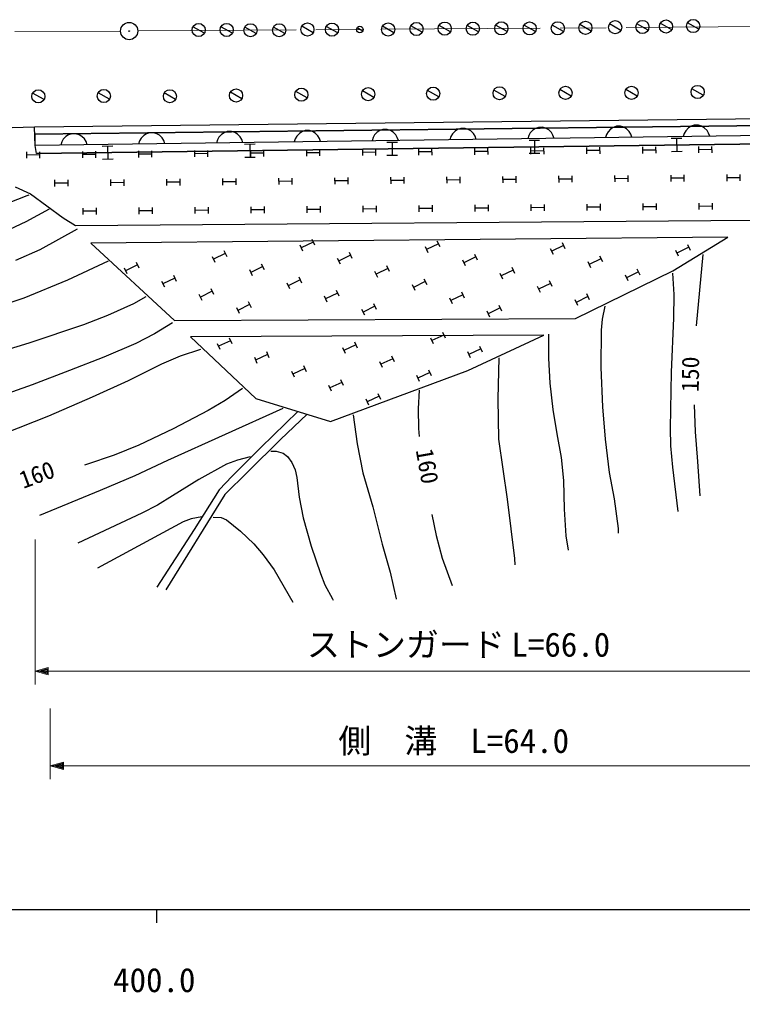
# Model space of a CAD drawing. Units: millimetres, scale not verified. Extents: x 40000 to 680000, y 20000 to 380000.
# Drawn here: x 457626 to 512420, y 198715 to 272456 of the extents above; entities that cross this region are included whole.
import ezdxf
from ezdxf.enums import TextEntityAlignment as Align

# ---------------------------------------------------------------- set-up
doc = ezdxf.new("R2010")
doc.units = ezdxf.units.MM
doc.header["$LTSCALE"] = 1000
doc.linetypes.add('CHAIN', pattern=[18.5, 12, -1.5, 3.5, -1.5])
for name, color, linetype, lineweight in [('M-BGD', 7, 'Continuous', 25), ('M-BMK', 2, 'CHAIN', 13), ('M-BMK-SRVR', 3, 'Continuous', 25), ('M-STR-HTXT', 7, 'Continuous', 13), ('M-TTL-BAND', 7, 'Continuous', 25)]:
    doc.layers.add(name, color=color, linetype=linetype, lineweight=lineweight)
doc.styles.add('ＭＳ ゴシック', font='')
doc.styles.get('ＭＳ ゴシック').set_extended_font_data('MS Gothic')

msp = doc.modelspace()

# ---------------------------------------------------------------- linework, layer by layer
at = {"layer": 'M-BGD'}
for p, q in [((503205, 271621), (502341, 272113)), ((505266, 271640), (504401, 272132)), ((507054, 271671), (506189, 272163)), ((509107, 271712), (508242, 272204)), ((471637, 271412), (470772, 271904)), ((473760, 271415), (472896, 271908)), ((475566, 271390), (474701, 271882)), ((477736, 271390), (476871, 271882)), ((479878, 271449), (479013, 271942)), ((481742, 271438), (480877, 271931)), ((483638, 271563), (483206, 271809)), ((486002, 271447), (485137, 271940)), ((488141, 271488), (487276, 271981)), ((490283, 271513), (489419, 272006)), ((492419, 271507), (491555, 272000)), ((494577, 271534), (493712, 272026)), ((496720, 271532), (495856, 272025)), ((498850, 271541), (497986, 272033)), ((500944, 271577), (500080, 272070)), ((474470, 266450), (473606, 266942)), ((479422, 266509), (478557, 267002)), ((484482, 266550), (483617, 267042)), ((489412, 266586), (488547, 267079)), ((494442, 266616), (493577, 267109)), ((499442, 266644), (498577, 267136)), ((504442, 266645), (503577, 267137)), ((509449, 266715), (508584, 267207)), ((459489, 266383), (458625, 266875)), ((464449, 266408), (463584, 266901)), ((469459, 266391), (468595, 266883)), ((523675, 265035), (458768, 264281)), ((458768, 264281), (456204, 264221)), ((458806, 262901), (458768, 264281)), ((458782, 263775), (523681, 264529)), ((523681, 264529), (458804, 263775)), ((479275, 264034), (479036, 263950)), ((479595, 264039), (479275, 264034)), ((479836, 263961), (479595, 264039)), ((484933, 264031), (484735, 263907)), ((485172, 264116), (484933, 264031)), ((485492, 264120), (485172, 264116)), ((485733, 264042), (485492, 264120)), ((485935, 263924), (485733, 264042)), ((490830, 264113), (490632, 263988)), ((491069, 264197), (490830, 264113)), ((491389, 264201), (491069, 264197)), ((491630, 264124), (491389, 264201)), ((491832, 264005), (491630, 264124)), ((492035, 263805), (491832, 264005)), ((496529, 264070), (496332, 263864)), ((496727, 264194), (496529, 264070)), ((496966, 264278), (496727, 264194)), ((497286, 264283), (496966, 264278)), ((497528, 264205), (497286, 264283)), ((497729, 264086), (497528, 264205)), ((497932, 263887), (497729, 264086)), ((502426, 264151), (502229, 263946)), ((502625, 264275), (502426, 264151)), ((502864, 264360), (502625, 264275)), ((503184, 264364), (502864, 264360)), ((503425, 264286), (503184, 264364)), ((503627, 264168), (503425, 264286)), ((503829, 263968), (503627, 264168)), ((508126, 264027), (508009, 263823)), ((508323, 264232), (508126, 264027)), ((508522, 264357), (508323, 264232)), ((508761, 264441), (508522, 264357)), ((509081, 264445), (508761, 264441)), ((509322, 264368), (509081, 264445)), ((509524, 264249), (509322, 264368)), ((509727, 264049), (509524, 264249)), ((509849, 263848), (509727, 264049)), ((458806, 262901), (458804, 263775)), ((523675, 263796), (458806, 262901)), ((460948, 263376), (460831, 263172)), ((461146, 263582), (460948, 263376)), ((461344, 263706), (461146, 263582)), ((461583, 263790), (461344, 263706)), ((461903, 263795), (461583, 263790)), ((462144, 263717), (461903, 263795)), ((462346, 263598), (462144, 263717)), ((462549, 263398), (462346, 263598)), ((462672, 263198), (462549, 263398)), ((466728, 263254), (466651, 263009)), ((466846, 263458), (466728, 263254)), ((467043, 263663), (466846, 263458)), ((467241, 263787), (467043, 263663)), ((467480, 263872), (467241, 263787)), ((467800, 263876), (467480, 263872)), ((468042, 263798), (467800, 263876)), ((468243, 263680), (468042, 263798)), ((468446, 263480), (468243, 263680)), ((468569, 263279), (468446, 263480)), ((468652, 263037), (468569, 263279)), ((472625, 263335), (472549, 263091)), ((472743, 263539), (472625, 263335)), ((472940, 263744), (472743, 263539)), ((473138, 263869), (472940, 263744)), ((473377, 263953), (473138, 263869)), ((473698, 263957), (473377, 263953)), ((473939, 263880), (473698, 263957)), ((474140, 263761), (473939, 263880)), ((474343, 263561), (474140, 263761)), ((474466, 263360), (474343, 263561)), ((474549, 263118), (474466, 263360)), ((478523, 263416), (478446, 263172)), ((478640, 263620), (478523, 263416)), ((478837, 263826), (478640, 263620)), ((479036, 263950), (478837, 263826)), ((480038, 263842), (479836, 263961)), ((480240, 263642), (480038, 263842)), ((480363, 263442), (480240, 263642)), ((480446, 263200), (480363, 263442)), ((484420, 263498), (484343, 263253)), ((484537, 263702), (484420, 263498)), ((484735, 263907), (484537, 263702)), ((486138, 263724), (485935, 263924)), ((486260, 263523), (486138, 263724)), ((486344, 263281), (486260, 263523)), ((490317, 263579), (490240, 263335)), ((490434, 263783), (490317, 263579)), ((490632, 263988), (490434, 263783)), ((492158, 263604), (492035, 263805)), ((492241, 263362), (492158, 263604)), ((496214, 263660), (496138, 263416)), ((496332, 263864), (496214, 263660)), ((496244, 263301), (497044, 263312)), ((496644, 263307), (496657, 262294)), ((498055, 263686), (497932, 263887)), ((498138, 263444), (498055, 263686)), ((502112, 263742), (502035, 263498)), ((502229, 263946), (502112, 263742)), ((503952, 263767), (503829, 263968)), ((504035, 263525), (503952, 263767)), ((507024, 263448), (507824, 263459)), ((507424, 263453), (507437, 262441)), ((508009, 263823), (507932, 263579)), ((509933, 263606), (509849, 263848)), ((458921, 262286), (458806, 262901)), ((458921, 262286), (523600, 263167)), ((522653, 263154), (458921, 262286)), ((460831, 263172), (460754, 262928)), ((462755, 262956), (462672, 263198)), ((463904, 262861), (464704, 262872)), ((464304, 262866), (464318, 261854)), ((470882, 262524), (470886, 262038)), ((471882, 262532), (471886, 262046)), ((474684, 263008), (475484, 263018)), ((475084, 263013), (475098, 262000)), ((475126, 262558), (475130, 262072)), ((476126, 262566), (476130, 262080)), ((479370, 262592), (479374, 262106)), ((480370, 262600), (480374, 262114)), ((483614, 262626), (483618, 262140)), ((484615, 262634), (484618, 262148)), ((485464, 263154), (486264, 263165)), ((485864, 263160), (485878, 262147)), ((487858, 262660), (487862, 262173)), ((488859, 262668), (488863, 262181)), ((492103, 262693), (492106, 262207)), ((493103, 262701), (493107, 262215)), ((496347, 262727), (496350, 262241)), ((497347, 262735), (497351, 262249)), ((500591, 262761), (500595, 262275)), ((501593, 262526), (500593, 262518)), ((501591, 262769), (501595, 262283)), ((504835, 262795), (504839, 262309)), ((505837, 262560), (504837, 262552)), ((505835, 262803), (505839, 262317)), ((509079, 262829), (509083, 262343)), ((510081, 262594), (509081, 262586)), ((510079, 262837), (510083, 262351)), ((458149, 262422), (458153, 261936)), ((459152, 262187), (458151, 262179)), ((459150, 262430), (459154, 261944)), ((462394, 262456), (462397, 261970)), ((463396, 262221), (462396, 262213)), ((463394, 262464), (463398, 261978)), ((464718, 261859), (463918, 261848)), ((466638, 262490), (466642, 262004)), ((467640, 262255), (466640, 262247)), ((467638, 262498), (467642, 262012)), ((471884, 262289), (470884, 262281)), ((475498, 262006), (474698, 261995)), ((476128, 262323), (475128, 262315)), ((480372, 262357), (479372, 262349)), ((484617, 262391), (483616, 262383)), ((486278, 262153), (485477, 262142)), ((488861, 262425), (487860, 262417)), ((493105, 262458), (492104, 262450)), ((497058, 262299), (496257, 262289)), ((497349, 262492), (496349, 262484)), ((507837, 262446), (507037, 262435)), ((464532, 260325), (464536, 259839)), ((465533, 260333), (465537, 259847)), ((468777, 260359), (468780, 259873)), ((469777, 260367), (469781, 259881)), ((473021, 260393), (473024, 259907)), ((474021, 260401), (474025, 259915)), ((477265, 260427), (477269, 259940)), ((478265, 260435), (478269, 259948)), ((481509, 260460), (481513, 259974)), ((482509, 260468), (482513, 259982)), ((485753, 260494), (485757, 260008)), ((486753, 260502), (486757, 260016)), ((489997, 260528), (490001, 260042)), ((490998, 260536), (491001, 260050)), ((494241, 260562), (494245, 260076)), ((495244, 260327), (494243, 260319)), ((495242, 260570), (495245, 260084)), ((498485, 260596), (498489, 260110)), ((499488, 260361), (498487, 260353)), ((499486, 260604), (499490, 260118)), ((502730, 260630), (502733, 260144)), ((503732, 260395), (502731, 260387)), ((503730, 260638), (503734, 260152)), ((506974, 260664), (506977, 260178)), ((507976, 260429), (506976, 260421)), ((507974, 260672), (507978, 260186)), ((511218, 260698), (511222, 260212)), ((512220, 260463), (511220, 260455)), ((512218, 260706), (512222, 260220)), ((457304, 259768), (458461, 259240)), ((460288, 260291), (460292, 259805)), ((461291, 260056), (460290, 260048)), ((461289, 260299), (461292, 259813)), ((465535, 260090), (464534, 260082)), ((469779, 260124), (468778, 260116)), ((474023, 260158), (473023, 260150)), ((478267, 260192), (477267, 260184)), ((482511, 260225), (481511, 260217)), ((486755, 260259), (485755, 260251)), ((490999, 260293), (489999, 260285)), ((455318, 257995), (458222, 259124)), ((458222, 259124), (458357, 259177)), ((458461, 259240), (460950, 257424)), ((462427, 258160), (462431, 257674)), ((463427, 258168), (463431, 257682)), ((466671, 258194), (466675, 257707)), ((467672, 258202), (467675, 257715)), ((470915, 258227), (470919, 257741)), ((471916, 258235), (471920, 257749)), ((475160, 258261), (475163, 257775)), ((476160, 258269), (476164, 257783)), ((479404, 258295), (479407, 257809)), ((480404, 258303), (480408, 257817)), ((483648, 258329), (483652, 257843)), ((484650, 258094), (483650, 258086)), ((484648, 258337), (484652, 257851)), ((487892, 258363), (487896, 257877)), ((488894, 258128), (487894, 258120)), ((488892, 258371), (488896, 257885)), ((492136, 258397), (492140, 257911)), ((493138, 258162), (492138, 258154)), ((493136, 258405), (493140, 257919)), ((496380, 258431), (496384, 257945)), ((497382, 258196), (496382, 258188)), ((497380, 258439), (497384, 257953)), ((500624, 258465), (500628, 257979)), ((501627, 258230), (500626, 258222)), ((501625, 258473), (501628, 257987)), ((504868, 258499), (504872, 258013)), ((505871, 258264), (504870, 258256)), ((505869, 258507), (505873, 258021)), ((509113, 258533), (509116, 258047)), ((510115, 258298), (509114, 258290)), ((510113, 258541), (510117, 258055)), ((459867, 258075), (458111, 257124)), ((460950, 257424), (461877, 256838)), ((463429, 257925), (462429, 257917)), ((467673, 257959), (466673, 257951)), ((471918, 257992), (470917, 257984)), ((476162, 258026), (475161, 258018)), ((480406, 258060), (479406, 258052)), ((458111, 257124), (456430, 256325)), ((461877, 256838), (513218, 257248)), ((459186, 255018), (462030, 256582)), ((511306, 255967), (463023, 255499)), ((507150, 253416), (511306, 255967)), ((463023, 255499), (469363, 249634)), ((478875, 255370), (479084, 254932)), ((479880, 255591), (478979, 255151)), ((479776, 255810), (479984, 255372)), ((488364, 255238), (488573, 254800)), ((489370, 255459), (488469, 255019)), ((489265, 255678), (489474, 255240)), ((498859, 255327), (497958, 254887)), ((498755, 255546), (498963, 255108)), ((508349, 255195), (507448, 254755)), ((508244, 255414), (508453, 254977)), ((457358, 254207), (459186, 255018)), ((472219, 254501), (472428, 254063)), ((473224, 254723), (472323, 254282)), ((473120, 254942), (473329, 254504)), ((482714, 254591), (481813, 254150)), ((482609, 254810), (482818, 254372)), ((492203, 254459), (491303, 254019)), ((492099, 254678), (492308, 254240)), ((497854, 255106), (498063, 254668)), ((501589, 254546), (501797, 254108)), ((507343, 254974), (507552, 254536)), ((509410, 254651), (508901, 249247)), ((464348, 254129), (461261, 252710)), ((466569, 253854), (465668, 253414)), ((466464, 254073), (466673, 253636)), ((476058, 253723), (475157, 253282)), ((475954, 253941), (476162, 253504)), ((481709, 254369), (481917, 253932)), ((485443, 253810), (485652, 253372)), ((491198, 254237), (491407, 253800)), ((494933, 253678), (495142, 253240)), ((500688, 254106), (500897, 253668)), ((501693, 254327), (500792, 253887)), ((465563, 253633), (465772, 253195)), ((469298, 253073), (469507, 252635)), ((475053, 253501), (475262, 253063)), ((478788, 252941), (478996, 252503)), ((484542, 253369), (484751, 252931)), ((485548, 253591), (484647, 253150)), ((494032, 253237), (494241, 252799)), ((495037, 253459), (494136, 253018)), ((499760, 249804), (507150, 253416)), ((503522, 253105), (503730, 252668)), ((504527, 253327), (503626, 252886)), ((504422, 253546), (504631, 253108)), ((507125, 253227), (507206, 251608)), ((461261, 252710), (457967, 251324)), ((468397, 252633), (468606, 252195)), ((469402, 252854), (468502, 252414)), ((477887, 252501), (478096, 252063)), ((478892, 252722), (477991, 252282)), ((487376, 252369), (487585, 251931)), ((488381, 252590), (487481, 252150)), ((488277, 252809), (488486, 252372)), ((496866, 252237), (497075, 251799)), ((497871, 252459), (496970, 252018)), ((497767, 252677), (497975, 252240)), ((466284, 250936), (467227, 251463)), ((471231, 251632), (471440, 251195)), ((472236, 251854), (471335, 251414)), ((472132, 252073), (472341, 251635)), ((480721, 251501), (480929, 251063)), ((481726, 251722), (480825, 251282)), ((481621, 251941), (481830, 251503)), ((491215, 251590), (490314, 251150)), ((491111, 251809), (491320, 251371)), ((500705, 251458), (499804, 251018)), ((500600, 251677), (500809, 251239)), ((507206, 251608), (507185, 249808)), ((457967, 251324), (455677, 250590)), ((464323, 250049), (466284, 250936)), ((475070, 250854), (474169, 250413)), ((474966, 251073), (475174, 250635)), ((484560, 250722), (483659, 250281)), ((484455, 250941), (484664, 250503)), ((490210, 251369), (490419, 250931)), ((493945, 250809), (494154, 250371)), ((499700, 251237), (499908, 250799)), ((501984, 250736), (501776, 249743)), ((462496, 249337), (464323, 250049)), ((474065, 250632), (474274, 250194)), ((483554, 250500), (483763, 250063)), ((493044, 250368), (493253, 249931)), ((494049, 250590), (493148, 250150)), ((458366, 247949), (462496, 249337)), ((469229, 249472), (467857, 248637)), ((469363, 249634), (499760, 249804)), ((501776, 249743), (501696, 248910)), ((507185, 249808), (507010, 245723)), ((467857, 248637), (466437, 247894)), ((497367, 248529), (470581, 248401)), ((489776, 248541), (488867, 248118)), ((489675, 248762), (489876, 248321)), ((491615, 245851), (497367, 248529)), ((497721, 248601), (497714, 246778)), ((501696, 248910), (501693, 246069)), ((454271, 246689), (458366, 247949)), ((466437, 247894), (464026, 246860)), ((470581, 248401), (475535, 243726)), ((472610, 247912), (472811, 247470)), ((473620, 248114), (472711, 247691)), ((473519, 248335), (473720, 247893)), ((483105, 247801), (482196, 247377)), ((483005, 248021), (483205, 247580)), ((488767, 248339), (488967, 247897)), ((471336, 247445), (469816, 246933)), ((476434, 247060), (475525, 246637)), ((476334, 247281), (476535, 246839)), ((482096, 247598), (482296, 247157)), ((491581, 247285), (491782, 246843)), ((492590, 247487), (491682, 247064)), ((492490, 247708), (492691, 247266)), ((464026, 246860), (461408, 245852)), ((468392, 246336), (465871, 245081)), ((469816, 246933), (468392, 246336)), ((475425, 246857), (475626, 246416)), ((484911, 246544), (485111, 246102)), ((485920, 246746), (485011, 246323)), ((485819, 246967), (486020, 246525)), ((493942, 246821), (493884, 243702)), ((497714, 246778), (497820, 244893)), ((461408, 245852), (458593, 244764)), ((478240, 245803), (478440, 245362)), ((479249, 246005), (478340, 245582)), ((479149, 246226), (479349, 245785)), ((481203, 241983), (491615, 245851)), ((488734, 245692), (487825, 245269)), ((488634, 245913), (488835, 245471)), ((501693, 246069), (501796, 243090)), ((507010, 245723), (506935, 241493)), ((465871, 245081), (463136, 243840)), ((482064, 244951), (481155, 244528)), ((481963, 245172), (482164, 244730)), ((487725, 245490), (487926, 245048)), ((497820, 244893), (498042, 242901)), ((458593, 244764), (455548, 243703)), ((474524, 244495), (473204, 243577)), ((481054, 244749), (481255, 244307)), ((484778, 244118), (484979, 243676)), ((487921, 244374), (487842, 242958)), ((463136, 243840), (459820, 242403)), ((473204, 243577), (471936, 242820)), ((475535, 243726), (481203, 241983)), ((483869, 243695), (484070, 243253)), ((484878, 243897), (483969, 243474)), ((493884, 243702), (493934, 240648)), ((477580, 242966), (468845, 239022)), ((471936, 242820), (469281, 241434)), ((478716, 242748), (475908, 240012)), ((487842, 242958), (487868, 241451)), ((498042, 242901), (498350, 241042)), ((501796, 243090), (501998, 240644)), ((508748, 243244), (508821, 241218)), ((459820, 242403), (456430, 241059)), ((479418, 242532), (477404, 240636)), ((482917, 242490), (483227, 240299)), ((469281, 241434), (466676, 240192)), ((487868, 241451), (487917, 240860)), ((506935, 241493), (506970, 240144)), ((508821, 241218), (509014, 238959)), ((477404, 240636), (474939, 238171)), ((493934, 240648), (494592, 236100)), ((498350, 241042), (498670, 239248)), ((501998, 240644), (502314, 238123)), ((466676, 240192), (464798, 239440)), ((475908, 240012), (473737, 237844)), ((476667, 239753), (477077, 239753)), ((477077, 239753), (477616, 239595)), ((483227, 240299), (483646, 238095)), ((506970, 240144), (507124, 238531)), ((464798, 239440), (462716, 238720)), ((468845, 239022), (466358, 237862)), ((474145, 239068), (473316, 238756)), ((475121, 239304), (474145, 239068)), ((477616, 239595), (477931, 239336)), ((477931, 239336), (478276, 238887)), ((498670, 239248), (498864, 237514)), ((509014, 238959), (509190, 236367)), ((462716, 238720), (462548, 238674)), ((473316, 238756), (471219, 237597)), ((478276, 238887), (478526, 238337)), ((478526, 238337), (478649, 237735)), ((507124, 238531), (507520, 235166)), ((466358, 237862), (463740, 236758)), ((471219, 237597), (469211, 236356)), ((473737, 237844), (472768, 236805)), ((474939, 238171), (473179, 236448)), ((478649, 237735), (478830, 236254)), ((483646, 238095), (484398, 235511)), ((498864, 237514), (498895, 235333)), ((502314, 238123), (502683, 236124)), ((463740, 236758), (459143, 234861)), ((472768, 236805), (470861, 233805)), ((469211, 236356), (468083, 235654)), ((473179, 236448), (468720, 229231)), ((478830, 236254), (479132, 234685)), ((494592, 236100), (495129, 231615)), ((502683, 236124), (502985, 233892)), ((468083, 235654), (466890, 235033)), ((484398, 235511), (485106, 232686)), ((498895, 235333), (499020, 233317)), ((466890, 235033), (462058, 232763)), ((470649, 234616), (470038, 234373)), ((471434, 234776), (470649, 234616)), ((472312, 234740), (472913, 234712)), ((472913, 234712), (473303, 234545)), ((473303, 234545), (474374, 233674)), ((479132, 234685), (479735, 232544)), ((488887, 234936), (489205, 233346)), ((470038, 234373), (463533, 230865)), ((470861, 233805), (468045, 229439)), ((502985, 233892), (502994, 233520)), ((474374, 233674), (475385, 232708)), ((489205, 233346), (489667, 231621)), ((499020, 233317), (499215, 232230)), ((475385, 232708), (476100, 231890)), ((479735, 232544), (480428, 230460)), ((485106, 232686), (485718, 230576)), ((476100, 231890), (476933, 230745)), ((489667, 231621), (490426, 229561)), ((495129, 231615), (495172, 231118)), ((476933, 230745), (478352, 228306)), ((480428, 230460), (480775, 229621)), ((485718, 230576), (486178, 228551)), ((480775, 229621), (481347, 228553)), ((481347, 228553), (481407, 228448)), ((486178, 228551), (486183, 228519))]:
    msp.add_line(p, q, dxfattribs=at)
for centre, radius in [((471205, 271658), 498), ((473328, 271661), 498), ((475133, 271636), 498), ((477303, 271636), 498), ((479446, 271695), 498), ((481309, 271684), 498), ((485569, 271694), 498), ((487709, 271734), 498), ((489851, 271760), 498), ((491987, 271754), 498), ((494144, 271780), 498), ((496288, 271778), 498), ((498418, 271787), 498), ((500512, 271823), 498), ((502773, 271867), 498), ((504833, 271886), 498), ((506621, 271917), 498), ((508675, 271958), 498), ((483422, 271686), 249), ((459057, 266629), 498), ((464016, 266655), 498), ((469027, 266637), 498), ((474038, 266696), 498), ((478990, 266756), 498), ((484049, 266796), 498), ((488979, 266833), 498), ((494010, 266862), 498), ((499009, 266890), 498), ((504010, 266891), 498), ((509017, 266961), 498)]:
    msp.add_circle(centre, radius, dxfattribs=at)
msp.add_ellipse((465941, 271579), major_axis=(0, 26.3), ratio=0.987815, dxfattribs=at)
at = {"layer": 'M-BMK'}
for p, q in [((364767, 271262), (465291, 271577)), ((466591, 271583), (537400, 272074))]:
    msp.add_line(p, q, dxfattribs=at)
at = {"layer": 'M-BMK-SRVR'}
msp.add_ellipse((465941, 271579), major_axis=(0, 658), ratio=0.987815, dxfattribs=at)
at = {"layer": 'M-STR-HTXT'}
for p, q in [((458812, 233048), (458812, 222050)), ((458812, 223063), (459813, 223346)), ((459813, 222779), (458812, 223063)), ((458812, 223063), (523685, 223063)), ((459092, 223063), (459773, 223265)), ((459773, 222860), (459092, 223063)), ((459252, 223063), (459733, 223184)), ((459733, 222941), (459252, 223063)), ((459493, 223063), (459693, 223103)), ((459693, 223022), (459493, 223063)), ((459693, 223103), (459693, 223022)), ((459733, 223184), (459733, 222941)), ((459773, 223265), (459773, 222860)), ((459813, 223346), (459813, 222779)), ((459950, 220246), (459950, 214881)), ((459950, 215894), (460951, 216177)), ((460231, 215894), (460911, 216096)), ((460911, 216096), (460911, 215691)), ((460951, 216177), (460951, 215610)), ((460951, 215610), (459950, 215894)), ((459950, 215894), (523811, 215894)), ((460911, 215691), (460231, 215894)), ((460391, 215894), (460871, 216015)), ((460871, 215772), (460391, 215894)), ((460631, 215894), (460831, 215934)), ((460831, 215853), (460631, 215894)), ((460831, 215934), (460831, 215853)), ((460871, 216015), (460871, 215772))]:
    msp.add_line(p, q, dxfattribs=at)
at = {"layer": 'M-TTL-BAND'}
for p, q in [((40000, 205000), (579000, 205000)), ((468000, 205000), (468000, 204000))]:
    msp.add_line(p, q, dxfattribs=at)

# ---------------------------------------------------------------- texts
at = {"layer": 'M-BGD', "style": 'ＭＳ ゴシック'}
for s, rotation, p in [('150', 89.1, (509495, 244206)), ('160', 279.9, (487264, 239748)), ('160', 20.3, (458046, 236505))]:
    msp.add_text(s, height=1320, rotation=rotation, dxfattribs=at).set_placement(p, align=Align.BOTTOM_LEFT)
at = {"layer": 'M-STR-HTXT', "style": 'ＭＳ ゴシック'}
for s, p in [('ストンガード', (479409, 223616)), ('L=66.0', (494910, 223616)), ('側\u3000溝', (481791, 216323)), ('L=64.0', (491795, 216323))]:
    msp.add_text(s, height=1833, dxfattribs=at).set_placement(p, align=Align.BOTTOM_LEFT)
at = {"layer": 'M-TTL-BAND', "style": 'ＭＳ ゴシック'}
msp.add_text('400.0', height=1833, dxfattribs=at).set_placement((467844, 198195), align=Align.BOTTOM_CENTER)

doc.saveas('drawing.dxf')
